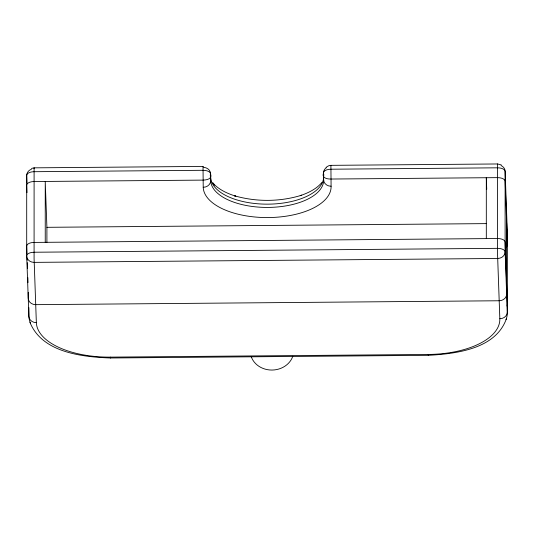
<?xml version="1.0" encoding="UTF-8"?>
<svg xmlns="http://www.w3.org/2000/svg" width="534" height="534" viewBox="0 0 534 534"><rect width="100%" height="100%" fill="white"/><g stroke="black" fill="none" stroke-linecap="round" stroke-linejoin="round"><path stroke-width="0.8" d="M326.261 167.769A7.469 6.548 -2.1 0 0 323.497 172.876C321.388 178.122 327.335 179.11 330.833 179.037L497.514 177.635A7.469 3.598 0 0 1 505.117 181.166L507.3 241.441A80.307 38.688 0 0 1 506.659 247.048M110.551 357.5L110.511 358.047L110.451 357.126A72.818 35.084 0 0 1 36.365 322.649A7.469 6.548 -2.1 0 1 28.883 316.168L26.7 255.893L26.7 175.372A7.469 6.548 -2.1 0 1 31.419 169.245M428.375 354.823L428.348 355.35L428.275 354.449A72.731 35.037 0 0 0 479.385 343.736A72.731 35.037 0 0 0 499.817 318.751A7.469 6.548 -2.1 0 0 507.3 312.143L507.3 231.623L505.117 171.347A7.469 6.548 -2.1 0 0 501.079 165.567M26.974 192.654L26.7 185.191A7.469 3.598 0 0 1 34.036 181.533L202.96 180.112C206.938 180.058 212.639 178.85 210.563 173.824A7.469 6.548 -2.1 0 0 203.761 167.362M210.556 177.161L210.69 180.699A7.469 6.548 -2.1 0 1 203.22 187.307A63.933 30.798 0 0 0 268.282 217.565A63.933 30.798 0 0 0 331.087 186.232L330.906 165.346L497.575 163.965L501.286 164.933M31.459 168.424L34.103 167.843L203.027 166.421L203.22 187.307M506.526 318.331C496.153 349.029 456.009 353.822 428.321 355.317L110.498 357.987C82.109 356.959 41.999 352.6 29.891 322.189M322.075 182.261C316.522 189.023 308.338 192.894 300.215 195.664L301.643 195.217C279.963 201.932 256.26 202.032 234.459 195.784L235.814 196.212C227.431 193.555 219 189.81 212.993 183.182L214.534 185.091L212.706 182.661M326.047 167.409C326.988 166.768 330.186 164.452 330.94 165.72M45.243 242.316L45.243 181.433L46.905 227.317L486.354 223.619M110.451 357.126L428.275 354.449M203.033 166.428L203.074 166.882M497.621 164.318L497.588 163.945L497.568 254.745L499.831 318.751M34.163 168.51L34.103 167.843L34.089 258.643L36.352 322.649M486.728 189.196L486.314 177.729L486.314 238.611M323.497 176.147L323.631 179.744A7.469 6.548 -2.1 0 0 331.1 186.232M26.974 182.908L26.7 175.372A7.469 3.598 0 0 1 34.036 171.708L202.96 170.293A7.469 3.598 0 0 1 210.563 173.824L210.69 180.699A56.477 27.207 0 0 0 268.141 207.426A56.477 27.207 0 0 0 323.631 179.744L323.497 172.876A7.469 3.598 0 0 1 330.833 169.218L497.514 167.816A7.469 3.598 0 0 1 505.117 171.347L505.117 251.868L507.3 312.143A80.307 38.688 0 0 1 506.058 319.632M26.974 253.537L26.7 246.074A7.469 3.598 0 0 1 34.036 242.416L497.514 238.518A7.469 3.598 0 0 1 505.117 242.049L507.3 302.324A80.307 38.688 0 0 1 507.06 306.055M27.154 258.509L27.214 260.165M27.301 262.655L27.514 268.455M27.841 277.58L28.022 282.553M28.395 292.852L28.556 297.351M506.646 223.452L506.646 294.154A7.469 6.548 -2.1 0 1 499.177 300.762L35.705 304.66A7.469 6.548 -2.1 0 1 28.235 298.172L28.235 292.445M46.905 227.317L46.905 242.329M28.883 307.577L28.883 316.168A80.307 38.688 0 0 0 30.478 323.197M506.659 237.229A80.307 38.688 0 0 0 507.3 231.623A7.469 6.548 -2.1 0 0 506.466 228.625M210.162 175.018A7.469 6.548 -2.1 0 1 210.69 177.422A56.477 27.207 0 0 0 268.141 204.155A56.477 27.207 0 0 0 323.631 176.474A7.469 6.548 -2.1 0 1 323.918 174.671M292.792 356.245A21.667 18.984 -2.1 0 1 272.006 370.055A21.667 18.984 -2.1 0 1 251.227 356.592M497.514 248.337L34.036 252.235A7.469 3.598 0 0 0 26.7 255.893A7.469 6.548 -2.1 0 0 34.169 262.374L497.648 258.483A7.469 6.548 -2.1 0 0 505.117 251.868A7.469 3.598 0 0 0 497.514 248.337"/></g></svg>
